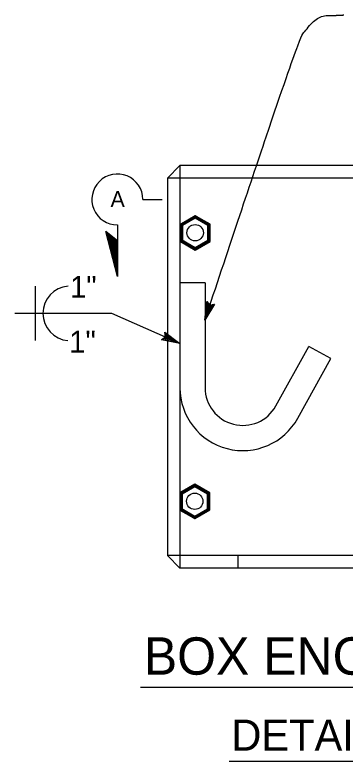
# Model space of a CAD drawing. Extents: x -894 to 866, y -472 to 714.
# Drawn here: x -310.4 to -204.3, y -89.5 to 150.3 of the extents above; entities that cross this region are included whole.
import ezdxf

# ---------------------------------------------------------------- set-up
doc = ezdxf.new("R2010")
doc.units = 0
doc.layers.add('57 Undefined', color=7, linetype='Continuous')
doc.layers.add('60 Nongeo Data', color=7, linetype='Continuous')

msp = doc.modelspace()

# ---------------------------------------------------------------- linework, layer by layer
at = {"layer": '57 Undefined'}
for p, q in [((-115.69, -65.87), (-270, -65.87)), ((-241.55, -89.5), (-163.34, -89.5))]:
    msp.add_line(p, q, dxfattribs=at)
at = {"layer": '60 Nongeo Data'}
for p, q in [((-261.39, 97.86), (-257.34, 101.9)), ((-136.06, 101.9), (-257.34, 101.9)), ((-257.34, 101.9), (-257.34, -27.48)), ((-261.39, 97.86), (-261.39, -23.43)), ((-132.01, 97.86), (-261.39, 97.86)), ((-269.27, 90.98), (-263.04, 90.98)), ((-277.53, 82.79), (-277.53, 82.79)), ((-277.46, 82.79), (-277.46, 66.2)), ((-277.46, 66.2), (-281.15, 80.68)), ((-277.46, 77.69), (-281.15, 80.68)), ((-277.46, 67.39), (-280.77, 80.37)), ((-277.46, 68.58), (-280.38, 80.06)), ((-277.46, 69.78), (-280, 79.75)), ((-277.46, 70.97), (-279.62, 79.44)), ((-277.46, 72.16), (-279.24, 79.13)), ((-277.46, 73.35), (-278.85, 78.82)), ((-277.46, 74.54), (-278.47, 78.51)), ((-277.46, 75.73), (-278.09, 78.2)), ((-277.46, 76.92), (-277.7, 77.89)), ((-303.88, 63.08), (-303.88, 45.64)), ((-257.34, 64.19), (-257.34, 30.49)), ((-249.26, 64.19), (-257.34, 64.19)), ((-249.26, 64.19), (-249.26, 30.49)), ((-279.24, 54.37), (-310.38, 54.37)), ((-257.34, 44.69), (-279.24, 54.37)), ((-226.52, 24.61), (-215.9, 43.77)), ((-208.83, 39.85), (-215.9, 43.77)), ((-219.45, 20.69), (-208.83, 39.85)), ((-132.01, -23.43), (-261.39, -23.43)), ((-257.34, -27.48), (-261.39, -23.43)), ((-238.75, -23.43), (-238.75, -27.48)), ((-136.06, -27.48), (-257.34, -27.48))]:
    msp.add_line(p, q, dxfattribs=at)
for points in [[(-257.2, 77.48), (-252.42, 74.72), (-247.64, 77.49), (-247.64, 83.02), (-252.43, 85.77), (-257.21, 83), (-257.2, 77.48)], [(-257.2, 77.48), (-252.42, 74.72), (-247.64, 77.49), (-247.64, 83.02), (-252.43, 85.77), (-257.21, 83), (-257.2, 77.48)], [(-257.2, 77.48), (-252.42, 74.72), (-247.64, 77.49), (-247.64, 83.02), (-252.43, 85.77), (-257.21, 83), (-257.2, 77.48)], [(-257.2, 77.48), (-252.42, 74.72), (-247.64, 77.49), (-247.64, 83.02), (-252.43, 85.77), (-257.21, 83), (-257.2, 77.48)], [(-257.2, 77.48), (-252.42, 74.72), (-247.64, 77.49), (-247.64, 83.02), (-252.43, 85.77), (-257.21, 83), (-257.2, 77.48)], [(-257.17, 77.53), (-252.42, 74.79), (-247.7, 77.53), (-247.7, 82.98), (-252.43, 85.7), (-257.15, 82.97), (-257.15, 77.48)], [(-257.17, 77.53), (-252.42, 74.79), (-247.7, 77.53), (-247.7, 82.98), (-252.43, 85.7), (-257.15, 82.97), (-257.15, 77.48)], [(-257.17, 77.53), (-252.42, 74.79), (-247.7, 77.53), (-247.7, 82.98), (-252.43, 85.7), (-257.15, 82.97), (-257.15, 77.48)], [(-257.17, 77.53), (-252.42, 74.79), (-247.7, 77.53), (-247.7, 82.98), (-252.43, 85.7), (-257.15, 82.97), (-257.15, 77.48)], [(-257.17, 77.53), (-252.42, 74.79), (-247.7, 77.53), (-247.7, 82.98), (-252.43, 85.7), (-257.15, 82.97), (-257.15, 77.48)], [(-257.15, 77.58), (-252.42, 74.86), (-247.75, 77.56), (-247.76, 82.95), (-252.43, 85.64), (-257.09, 82.94), (-257.09, 77.48)], [(-257.15, 77.58), (-252.42, 74.86), (-247.75, 77.56), (-247.76, 82.95), (-252.43, 85.64), (-257.09, 82.94), (-257.09, 77.48)], [(-257.15, 77.58), (-252.42, 74.86), (-247.75, 77.56), (-247.76, 82.95), (-252.43, 85.64), (-257.09, 82.94), (-257.09, 77.48)], [(-257.15, 77.58), (-252.42, 74.86), (-247.75, 77.56), (-247.76, 82.95), (-252.43, 85.64), (-257.09, 82.94), (-257.09, 77.48)], [(-257.15, 77.58), (-252.42, 74.86), (-247.75, 77.56), (-247.76, 82.95), (-252.43, 85.64), (-257.09, 82.94), (-257.09, 77.48)], [(-257.12, 77.63), (-252.42, 74.93), (-247.81, 77.6), (-247.82, 82.92), (-252.43, 85.57), (-257.04, 82.9), (-257.03, 77.48)], [(-257.12, 77.63), (-252.42, 74.93), (-247.81, 77.6), (-247.82, 82.92), (-252.43, 85.57), (-257.04, 82.9), (-257.03, 77.48)], [(-257.12, 77.63), (-252.42, 74.93), (-247.81, 77.6), (-247.82, 82.92), (-252.43, 85.57), (-257.04, 82.9), (-257.03, 77.48)], [(-257.12, 77.63), (-252.42, 74.93), (-247.81, 77.6), (-247.82, 82.92), (-252.43, 85.57), (-257.04, 82.9), (-257.03, 77.48)], [(-257.12, 77.63), (-252.42, 74.93), (-247.81, 77.6), (-247.82, 82.92), (-252.43, 85.57), (-257.04, 82.9), (-257.03, 77.48)], [(-257.09, 77.68), (-252.42, 75), (-247.87, 77.63), (-247.88, 82.88), (-252.43, 85.5), (-256.98, 82.87), (-256.97, 77.48)], [(-257.09, 77.68), (-252.42, 75), (-247.87, 77.63), (-247.88, 82.88), (-252.43, 85.5), (-256.98, 82.87), (-256.97, 77.48)], [(-257.09, 77.68), (-252.42, 75), (-247.87, 77.63), (-247.88, 82.88), (-252.43, 85.5), (-256.98, 82.87), (-256.97, 77.48)], [(-257.09, 77.68), (-252.42, 75), (-247.87, 77.63), (-247.88, 82.88), (-252.43, 85.5), (-256.98, 82.87), (-256.97, 77.48)], [(-257.09, 77.68), (-252.42, 75), (-247.87, 77.63), (-247.88, 82.88), (-252.43, 85.5), (-256.98, 82.87), (-256.97, 77.48)], [(-257.06, 77.74), (-252.42, 75.07), (-247.93, 77.66), (-247.94, 82.85), (-252.43, 85.43), (-256.92, 82.83), (-256.91, 77.48)], [(-257.06, 77.74), (-252.42, 75.07), (-247.93, 77.66), (-247.94, 82.85), (-252.43, 85.43), (-256.92, 82.83), (-256.91, 77.48)], [(-257.06, 77.74), (-252.42, 75.07), (-247.93, 77.66), (-247.94, 82.85), (-252.43, 85.43), (-256.92, 82.83), (-256.91, 77.48)], [(-257.06, 77.74), (-252.42, 75.07), (-247.93, 77.66), (-247.94, 82.85), (-252.43, 85.43), (-256.92, 82.83), (-256.91, 77.48)], [(-257.06, 77.74), (-252.42, 75.07), (-247.93, 77.66), (-247.94, 82.85), (-252.43, 85.43), (-256.92, 82.83), (-256.91, 77.48)], [(-257.03, 77.79), (-252.42, 75.13), (-247.99, 77.7), (-248, 82.81), (-252.43, 85.36), (-256.86, 82.8), (-256.85, 77.48)], [(-257.03, 77.79), (-252.42, 75.13), (-247.99, 77.7), (-248, 82.81), (-252.43, 85.36), (-256.86, 82.8), (-256.85, 77.48)], [(-257.03, 77.79), (-252.42, 75.13), (-247.99, 77.7), (-248, 82.81), (-252.43, 85.36), (-256.86, 82.8), (-256.85, 77.48)], [(-257.03, 77.79), (-252.42, 75.13), (-247.99, 77.7), (-248, 82.81), (-252.43, 85.36), (-256.86, 82.8), (-256.85, 77.48)], [(-257.03, 77.79), (-252.42, 75.13), (-247.99, 77.7), (-248, 82.81), (-252.43, 85.36), (-256.86, 82.8), (-256.85, 77.48)], [(-257, 77.84), (-252.42, 75.2), (-248.05, 77.73), (-248.06, 82.78), (-252.43, 85.3), (-256.8, 82.77), (-256.79, 77.48)], [(-257, 77.84), (-252.42, 75.2), (-248.05, 77.73), (-248.06, 82.78), (-252.43, 85.3), (-256.8, 82.77), (-256.79, 77.48)], [(-257, 77.84), (-252.42, 75.2), (-248.05, 77.73), (-248.06, 82.78), (-252.43, 85.3), (-256.8, 82.77), (-256.79, 77.48)], [(-257, 77.84), (-252.42, 75.2), (-248.05, 77.73), (-248.06, 82.78), (-252.43, 85.3), (-256.8, 82.77), (-256.79, 77.48)], [(-257, 77.84), (-252.42, 75.2), (-248.05, 77.73), (-248.06, 82.78), (-252.43, 85.3), (-256.8, 82.77), (-256.79, 77.48)], [(-256.97, 77.89), (-252.42, 75.27), (-248.11, 77.77), (-248.12, 82.74), (-252.43, 85.23), (-256.74, 82.73), (-256.73, 77.48)], [(-256.97, 77.89), (-252.42, 75.27), (-248.11, 77.77), (-248.12, 82.74), (-252.43, 85.23), (-256.74, 82.73), (-256.73, 77.48)], [(-256.97, 77.89), (-252.42, 75.27), (-248.11, 77.77), (-248.12, 82.74), (-252.43, 85.23), (-256.74, 82.73), (-256.73, 77.48)], [(-256.97, 77.89), (-252.42, 75.27), (-248.11, 77.77), (-248.12, 82.74), (-252.43, 85.23), (-256.74, 82.73), (-256.73, 77.48)], [(-256.97, 77.89), (-252.42, 75.27), (-248.11, 77.77), (-248.12, 82.74), (-252.43, 85.23), (-256.74, 82.73), (-256.73, 77.48)], [(-256.94, 77.94), (-252.42, 75.34), (-248.17, 77.8), (-248.18, 82.71), (-252.43, 85.16), (-256.68, 82.7), (-256.67, 77.48)], [(-256.94, 77.94), (-252.42, 75.34), (-248.17, 77.8), (-248.18, 82.71), (-252.43, 85.16), (-256.68, 82.7), (-256.67, 77.48)], [(-256.94, 77.94), (-252.42, 75.34), (-248.17, 77.8), (-248.18, 82.71), (-252.43, 85.16), (-256.68, 82.7), (-256.67, 77.48)], [(-256.94, 77.94), (-252.42, 75.34), (-248.17, 77.8), (-248.18, 82.71), (-252.43, 85.16), (-256.68, 82.7), (-256.67, 77.48)], [(-256.94, 77.94), (-252.42, 75.34), (-248.17, 77.8), (-248.18, 82.71), (-252.43, 85.16), (-256.68, 82.7), (-256.67, 77.48)], [(-256.91, 77.99), (-252.42, 75.41), (-248.23, 77.83), (-248.23, 82.68), (-252.43, 85.09), (-256.62, 82.66), (-256.61, 77.48)], [(-256.91, 77.99), (-252.42, 75.41), (-248.23, 77.83), (-248.23, 82.68), (-252.43, 85.09), (-256.62, 82.66), (-256.61, 77.48)], [(-256.91, 77.99), (-252.42, 75.41), (-248.23, 77.83), (-248.23, 82.68), (-252.43, 85.09), (-256.62, 82.66), (-256.61, 77.48)], [(-256.91, 77.99), (-252.42, 75.41), (-248.23, 77.83), (-248.23, 82.68), (-252.43, 85.09), (-256.62, 82.66), (-256.61, 77.48)], [(-256.91, 77.99), (-252.42, 75.41), (-248.23, 77.83), (-248.23, 82.68), (-252.43, 85.09), (-256.62, 82.66), (-256.61, 77.48)], [(-256.88, 78.04), (-252.42, 75.47), (-248.29, 77.87), (-248.29, 82.64), (-252.43, 85.02), (-256.56, 82.63), (-256.55, 77.48)], [(-256.88, 78.04), (-252.42, 75.47), (-248.29, 77.87), (-248.29, 82.64), (-252.43, 85.02), (-256.56, 82.63), (-256.55, 77.48)], [(-256.88, 78.04), (-252.42, 75.47), (-248.29, 77.87), (-248.29, 82.64), (-252.43, 85.02), (-256.56, 82.63), (-256.55, 77.48)], [(-256.88, 78.04), (-252.42, 75.47), (-248.29, 77.87), (-248.29, 82.64), (-252.43, 85.02), (-256.56, 82.63), (-256.55, 77.48)], [(-256.88, 78.04), (-252.42, 75.47), (-248.29, 77.87), (-248.29, 82.64), (-252.43, 85.02), (-256.56, 82.63), (-256.55, 77.48)], [(-256.85, 78.09), (-252.42, 75.54), (-248.35, 77.9), (-248.35, 82.61), (-252.43, 84.95), (-256.5, 82.6), (-256.5, 77.48)], [(-256.85, 78.09), (-252.42, 75.54), (-248.35, 77.9), (-248.35, 82.61), (-252.43, 84.95), (-256.5, 82.6), (-256.5, 77.48)], [(-256.85, 78.09), (-252.42, 75.54), (-248.35, 77.9), (-248.35, 82.61), (-252.43, 84.95), (-256.5, 82.6), (-256.5, 77.48)], [(-256.85, 78.09), (-252.42, 75.54), (-248.35, 77.9), (-248.35, 82.61), (-252.43, 84.95), (-256.5, 82.6), (-256.5, 77.48)], [(-256.85, 78.09), (-252.42, 75.54), (-248.35, 77.9), (-248.35, 82.61), (-252.43, 84.95), (-256.5, 82.6), (-256.5, 77.48)], [(-257.34, -8.82), (-252.55, -11.58), (-247.77, -8.81), (-247.78, -3.28), (-252.57, -0.53), (-257.35, -3.3), (-257.34, -8.82)], [(-257.34, -8.82), (-252.55, -11.58), (-247.77, -8.81), (-247.78, -3.28), (-252.57, -0.53), (-257.35, -3.3), (-257.34, -8.82)], [(-257.34, -8.82), (-252.55, -11.58), (-247.77, -8.81), (-247.78, -3.28), (-252.57, -0.53), (-257.35, -3.3), (-257.34, -8.82)], [(-257.34, -8.82), (-252.55, -11.58), (-247.77, -8.81), (-247.78, -3.28), (-252.57, -0.53), (-257.35, -3.3), (-257.34, -8.82)], [(-257.34, -8.82), (-252.55, -11.58), (-247.77, -8.81), (-247.78, -3.28), (-252.57, -0.53), (-257.35, -3.3), (-257.34, -8.82)], [(-257.31, -8.77), (-252.55, -11.51), (-247.83, -8.77), (-247.84, -3.32), (-252.57, -0.6), (-257.29, -3.33), (-257.28, -8.82)], [(-257.31, -8.77), (-252.55, -11.51), (-247.83, -8.77), (-247.84, -3.32), (-252.57, -0.6), (-257.29, -3.33), (-257.28, -8.82)], [(-257.31, -8.77), (-252.55, -11.51), (-247.83, -8.77), (-247.84, -3.32), (-252.57, -0.6), (-257.29, -3.33), (-257.28, -8.82)], [(-257.31, -8.77), (-252.55, -11.51), (-247.83, -8.77), (-247.84, -3.32), (-252.57, -0.6), (-257.29, -3.33), (-257.28, -8.82)], [(-257.31, -8.77), (-252.55, -11.51), (-247.83, -8.77), (-247.84, -3.32), (-252.57, -0.6), (-257.29, -3.33), (-257.28, -8.82)], [(-257.28, -8.72), (-252.55, -11.44), (-247.89, -8.74), (-247.9, -3.35), (-252.57, -0.66), (-257.23, -3.36), (-257.22, -8.82)], [(-257.28, -8.72), (-252.55, -11.44), (-247.89, -8.74), (-247.9, -3.35), (-252.57, -0.66), (-257.23, -3.36), (-257.22, -8.82)], [(-257.28, -8.72), (-252.55, -11.44), (-247.89, -8.74), (-247.9, -3.35), (-252.57, -0.66), (-257.23, -3.36), (-257.22, -8.82)], [(-257.28, -8.72), (-252.55, -11.44), (-247.89, -8.74), (-247.9, -3.35), (-252.57, -0.66), (-257.23, -3.36), (-257.22, -8.82)], [(-257.28, -8.72), (-252.55, -11.44), (-247.89, -8.74), (-247.9, -3.35), (-252.57, -0.66), (-257.23, -3.36), (-257.22, -8.82)], [(-257.25, -8.67), (-252.55, -11.37), (-247.95, -8.7), (-247.96, -3.38), (-252.57, -0.73), (-257.17, -3.4), (-257.16, -8.82)], [(-257.25, -8.67), (-252.55, -11.37), (-247.95, -8.7), (-247.96, -3.38), (-252.57, -0.73), (-257.17, -3.4), (-257.16, -8.82)], [(-257.25, -8.67), (-252.55, -11.37), (-247.95, -8.7), (-247.96, -3.38), (-252.57, -0.73), (-257.17, -3.4), (-257.16, -8.82)], [(-257.25, -8.67), (-252.55, -11.37), (-247.95, -8.7), (-247.96, -3.38), (-252.57, -0.73), (-257.17, -3.4), (-257.16, -8.82)], [(-257.25, -8.67), (-252.55, -11.37), (-247.95, -8.7), (-247.96, -3.38), (-252.57, -0.73), (-257.17, -3.4), (-257.16, -8.82)], [(-257.22, -8.62), (-252.55, -11.3), (-248.01, -8.67), (-248.01, -3.42), (-252.57, -0.8), (-257.11, -3.43), (-257.1, -8.82)], [(-257.22, -8.62), (-252.55, -11.3), (-248.01, -8.67), (-248.01, -3.42), (-252.57, -0.8), (-257.11, -3.43), (-257.1, -8.82)], [(-257.22, -8.62), (-252.55, -11.3), (-248.01, -8.67), (-248.01, -3.42), (-252.57, -0.8), (-257.11, -3.43), (-257.1, -8.82)], [(-257.22, -8.62), (-252.55, -11.3), (-248.01, -8.67), (-248.01, -3.42), (-252.57, -0.8), (-257.11, -3.43), (-257.1, -8.82)], [(-257.22, -8.62), (-252.55, -11.3), (-248.01, -8.67), (-248.01, -3.42), (-252.57, -0.8), (-257.11, -3.43), (-257.1, -8.82)], [(-257.19, -8.57), (-252.55, -11.23), (-248.07, -8.64), (-248.07, -3.45), (-252.57, -0.87), (-257.05, -3.47), (-257.04, -8.82)], [(-257.19, -8.57), (-252.55, -11.23), (-248.07, -8.64), (-248.07, -3.45), (-252.57, -0.87), (-257.05, -3.47), (-257.04, -8.82)], [(-257.19, -8.57), (-252.55, -11.23), (-248.07, -8.64), (-248.07, -3.45), (-252.57, -0.87), (-257.05, -3.47), (-257.04, -8.82)], [(-257.19, -8.57), (-252.55, -11.23), (-248.07, -8.64), (-248.07, -3.45), (-252.57, -0.87), (-257.05, -3.47), (-257.04, -8.82)], [(-257.19, -8.57), (-252.55, -11.23), (-248.07, -8.64), (-248.07, -3.45), (-252.57, -0.87), (-257.05, -3.47), (-257.04, -8.82)], [(-257.16, -8.51), (-252.55, -11.17), (-248.12, -8.6), (-248.13, -3.49), (-252.57, -0.94), (-256.99, -3.5), (-256.98, -8.82)], [(-257.16, -8.51), (-252.55, -11.17), (-248.12, -8.6), (-248.13, -3.49), (-252.57, -0.94), (-256.99, -3.5), (-256.98, -8.82)], [(-257.16, -8.51), (-252.55, -11.17), (-248.12, -8.6), (-248.13, -3.49), (-252.57, -0.94), (-256.99, -3.5), (-256.98, -8.82)], [(-257.16, -8.51), (-252.55, -11.17), (-248.12, -8.6), (-248.13, -3.49), (-252.57, -0.94), (-256.99, -3.5), (-256.98, -8.82)], [(-257.16, -8.51), (-252.55, -11.17), (-248.12, -8.6), (-248.13, -3.49), (-252.57, -0.94), (-256.99, -3.5), (-256.98, -8.82)], [(-257.13, -8.46), (-252.55, -11.1), (-248.18, -8.57), (-248.19, -3.52), (-252.57, -1.01), (-256.93, -3.54), (-256.92, -8.82)], [(-257.13, -8.46), (-252.55, -11.1), (-248.18, -8.57), (-248.19, -3.52), (-252.57, -1.01), (-256.93, -3.54), (-256.92, -8.82)], [(-257.13, -8.46), (-252.55, -11.1), (-248.18, -8.57), (-248.19, -3.52), (-252.57, -1.01), (-256.93, -3.54), (-256.92, -8.82)], [(-257.13, -8.46), (-252.55, -11.1), (-248.18, -8.57), (-248.19, -3.52), (-252.57, -1.01), (-256.93, -3.54), (-256.92, -8.82)], [(-257.13, -8.46), (-252.55, -11.1), (-248.18, -8.57), (-248.19, -3.52), (-252.57, -1.01), (-256.93, -3.54), (-256.92, -8.82)], [(-257.1, -8.41), (-252.55, -11.03), (-248.24, -8.53), (-248.25, -3.56), (-252.57, -1.07), (-256.87, -3.57), (-256.87, -8.82)], [(-257.1, -8.41), (-252.55, -11.03), (-248.24, -8.53), (-248.25, -3.56), (-252.57, -1.07), (-256.87, -3.57), (-256.87, -8.82)], [(-257.1, -8.41), (-252.55, -11.03), (-248.24, -8.53), (-248.25, -3.56), (-252.57, -1.07), (-256.87, -3.57), (-256.87, -8.82)], [(-257.1, -8.41), (-252.55, -11.03), (-248.24, -8.53), (-248.25, -3.56), (-252.57, -1.07), (-256.87, -3.57), (-256.87, -8.82)], [(-257.1, -8.41), (-252.55, -11.03), (-248.24, -8.53), (-248.25, -3.56), (-252.57, -1.07), (-256.87, -3.57), (-256.87, -8.82)], [(-257.07, -8.36), (-252.55, -10.96), (-248.3, -8.5), (-248.31, -3.59), (-252.57, -1.14), (-256.81, -3.6), (-256.81, -8.82)], [(-257.07, -8.36), (-252.55, -10.96), (-248.3, -8.5), (-248.31, -3.59), (-252.57, -1.14), (-256.81, -3.6), (-256.81, -8.82)], [(-257.07, -8.36), (-252.55, -10.96), (-248.3, -8.5), (-248.31, -3.59), (-252.57, -1.14), (-256.81, -3.6), (-256.81, -8.82)], [(-257.07, -8.36), (-252.55, -10.96), (-248.3, -8.5), (-248.31, -3.59), (-252.57, -1.14), (-256.81, -3.6), (-256.81, -8.82)], [(-257.07, -8.36), (-252.55, -10.96), (-248.3, -8.5), (-248.31, -3.59), (-252.57, -1.14), (-256.81, -3.6), (-256.81, -8.82)], [(-257.04, -8.31), (-252.55, -10.89), (-248.36, -8.47), (-248.37, -3.62), (-252.57, -1.21), (-256.76, -3.64), (-256.75, -8.82)], [(-257.04, -8.31), (-252.55, -10.89), (-248.36, -8.47), (-248.37, -3.62), (-252.57, -1.21), (-256.76, -3.64), (-256.75, -8.82)], [(-257.04, -8.31), (-252.55, -10.89), (-248.36, -8.47), (-248.37, -3.62), (-252.57, -1.21), (-256.76, -3.64), (-256.75, -8.82)], [(-257.04, -8.31), (-252.55, -10.89), (-248.36, -8.47), (-248.37, -3.62), (-252.57, -1.21), (-256.76, -3.64), (-256.75, -8.82)], [(-257.04, -8.31), (-252.55, -10.89), (-248.36, -8.47), (-248.37, -3.62), (-252.57, -1.21), (-256.76, -3.64), (-256.75, -8.82)], [(-257.01, -8.26), (-252.55, -10.83), (-248.42, -8.43), (-248.43, -3.66), (-252.57, -1.28), (-256.7, -3.67), (-256.69, -8.82)], [(-257.01, -8.26), (-252.55, -10.83), (-248.42, -8.43), (-248.43, -3.66), (-252.57, -1.28), (-256.7, -3.67), (-256.69, -8.82)], [(-257.01, -8.26), (-252.55, -10.83), (-248.42, -8.43), (-248.43, -3.66), (-252.57, -1.28), (-256.7, -3.67), (-256.69, -8.82)], [(-257.01, -8.26), (-252.55, -10.83), (-248.42, -8.43), (-248.43, -3.66), (-252.57, -1.28), (-256.7, -3.67), (-256.69, -8.82)], [(-257.01, -8.26), (-252.55, -10.83), (-248.42, -8.43), (-248.43, -3.66), (-252.57, -1.28), (-256.7, -3.67), (-256.69, -8.82)], [(-256.98, -8.21), (-252.55, -10.76), (-248.48, -8.4), (-248.49, -3.69), (-252.57, -1.35), (-256.64, -3.71), (-256.63, -8.82)], [(-256.98, -8.21), (-252.55, -10.76), (-248.48, -8.4), (-248.49, -3.69), (-252.57, -1.35), (-256.64, -3.71), (-256.63, -8.82)], [(-256.98, -8.21), (-252.55, -10.76), (-248.48, -8.4), (-248.49, -3.69), (-252.57, -1.35), (-256.64, -3.71), (-256.63, -8.82)], [(-256.98, -8.21), (-252.55, -10.76), (-248.48, -8.4), (-248.49, -3.69), (-252.57, -1.35), (-256.64, -3.71), (-256.63, -8.82)], [(-256.98, -8.21), (-252.55, -10.76), (-248.48, -8.4), (-248.49, -3.69), (-252.57, -1.35), (-256.64, -3.71), (-256.63, -8.82)]]:
    msp.add_lwpolyline(points, dxfattribs=at)
for points in [[(-246.23, 57.34), (-249.34, 52.15), (-248.72, 58.17), (-248.45, 57.86), (-248.91, 53.45), (-246.62, 57.25), (-247.02, 57.17), (-248.48, 54.73), (-248.19, 57.55), (-247.92, 57.24), (-248.05, 56.02), (-247.42, 57.08), (-247.73, 57.01), (-248.72, 58.17), (-247.73, 57.01)], [(-262.21, 48.28), (-257.34, 44.69), (-263.28, 45.88), (-262.94, 46.11), (-258.6, 45.24), (-262.16, 47.88), (-262.11, 47.47), (-259.83, 45.79), (-262.61, 46.35), (-262.28, 46.58), (-261.07, 46.34), (-262.06, 47.07), (-262.03, 46.76), (-263.28, 45.88), (-262.03, 46.76)]]:
    msp.add_lwpolyline(points, close=True, dxfattribs=at)
for centre in [(-252.45, 80.29), (-252.59, -6.01)]:
    msp.add_circle(centre, 2.64, dxfattribs=at)
for centre, radius, start, end in [((-277.46, 90.98), 8.19, 359.9995, 270), ((-292.64, 54.34), 8.75, 94.2597, 265.3141), ((-237.13, 30.49), 20.21, 180, 331), ((-237.13, 30.49), 12.13, 180, 331)]:
    msp.add_arc(centre, radius, start, end, dxfattribs=at)
msp.add_open_spline([(-249.34, 52.15), (-219.83, 141.16), (-216.34, 146.4), (-212.26, 150.09), (-207.6, 150.09), (-204.69, 150.28)], degree=2, dxfattribs=at)

# ---------------------------------------------------------------- texts
at = {"layer": '57 Undefined'}
for s, height, p in [('A', 5.1, (-279.64, 88.59)), ('1"', 7, (-292.66, 59.39)), ('1"', 7, (-292.92, 41.78)), ('BOX ENCLOSURE', 12, (-268.94, -61.74)), ('DETAIL D', 10, (-240.83, -86.16))]:
    msp.add_text(s, height=height, dxfattribs=at).set_placement(p)

doc.saveas('drawing.dxf')
